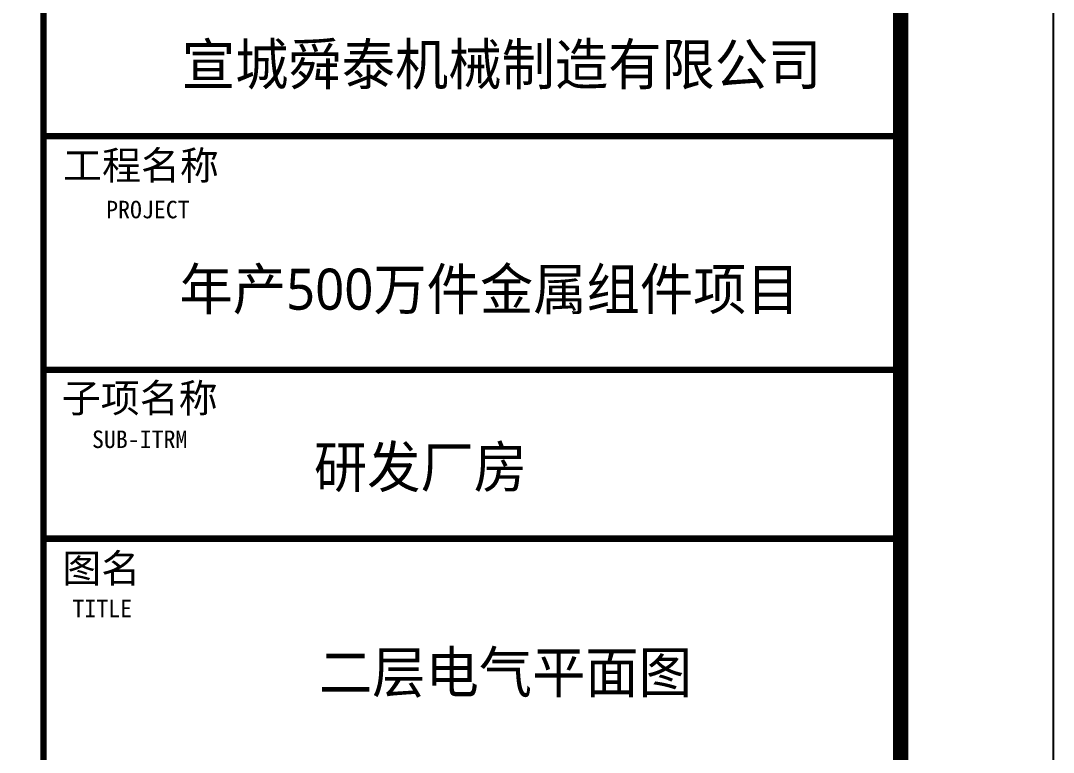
# Model space of a CAD drawing. Extents: x 343352 to 432452, y 769729 to 1078684.
# Drawn here: x 395993 to 402752, y 920408 to 925198 of the extents above; entities that cross this region are included whole.
import ezdxf

# ---------------------------------------------------------------- set-up
doc = ezdxf.new("R2010")
doc.units = 0
doc.header["$LTSCALE"] = 1000
doc.header["$MEASUREMENT"] = 0
for name, color, linetype in [('46', 7, 'Continuous'), ('PUB_TEXT', 7, 'Continuous'), ('PUB_TITLE', 4, 'Continuous')]:
    doc.layers.add(name, color=color, linetype=linetype)
doc.styles.add('-黑体', font='msyh.ttf', dxfattribs={"width": 0.8})
doc.styles.add('TQ', font='')
doc.styles.get('TQ').set_extended_font_data('SimSun')

msp = doc.modelspace()

# ---------------------------------------------------------------- linework, layer by layer
at = {"layer": 'PUB_TITLE'}
msp.add_lwpolyline([(343352.5, 903555.4), (402752.5, 903555.4), (402752.5, 945555.4), (343352.5, 945555.4)], close=True, dxfattribs=at)
at = {"layer": 'PUB_TITLE', "const_width": 100}
msp.add_lwpolyline([(345852.5, 904555.4), (401752.5, 904555.4), (401752.5, 944555.4), (345852.5, 944555.4)], close=True, dxfattribs=at)
at = {"layer": 'PUB_TITLE', "lineweight": 40, "const_width": 42.5}
for points in [[(396142.5, 944555.4), (396142.5, 904555.4)], [(396142.5, 924442.3), (401752.5, 924442.3)], [(396142.5, 922912.3), (401752.5, 922912.3)], [(396142.5, 921807.3), (401752.5, 921807.3)]]:
    msp.add_lwpolyline(points, dxfattribs=at)

# ---------------------------------------------------------------- texts
at = {"layer": '46', "linetype": 'Continuous', "style": '-黑体', "width": 0.95}
for s, height, p in [('宣城舜泰机械制造有限公司', 269.197, (397047.8, 924777.7)), ('年产500万件金属组件项目', 269.197, (397032.6, 923305.9)), ('研发厂房', 269.2, (397912.5, 922142.2)), ('二层电气平面图  ', 269.2, (397945.2, 920797.9))]:
    msp.add_text(s, height=height, dxfattribs=at).set_placement(p)
at = {"layer": 'PUB_TEXT', "attachment_point": 1, "style": 'TQ'}
for s, insert, char_height, width in [('工程名称', (396270.4, 924344.2), 187, 1111.8), ('PROJECT', (396552.5, 924019.2), 114.75, 2399.55), ('子项名称', (396262.3, 922821.1), 187, 1111.8), ('SUB-ITRM', (396459.9, 922515.3), 114.75, 2399.55), ('图名', (396265.3, 921706.4), 187, 1111.8), ('TITLE', (396332.1, 921406.9), 114.75, 2399.55)]:
    msp.add_mtext(s, dxfattribs=dict(at, insert=insert, char_height=char_height, width=width))

doc.saveas('drawing.dxf')
